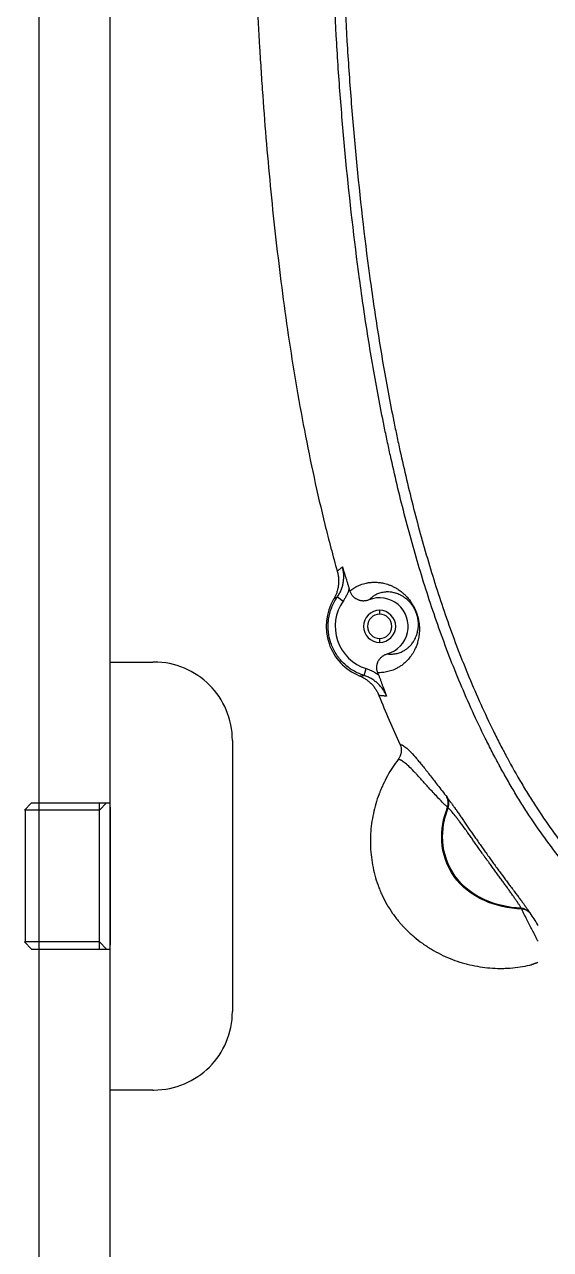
# Model space of a CAD drawing. Header units: millimetres. Extents: x -33000 to 294000, y 0 to 42408.
# Drawn here: x 19147.6 to 19221.3, y 16902.2 to 17073.9 of the extents above; entities that cross this region are included whole.
import ezdxf

# ---------------------------------------------------------------- set-up
doc = ezdxf.new("R2010")
doc.units = ezdxf.units.MM
doc.header["$LTSCALE"] = 50
doc.linetypes.add('DASHDOT', pattern=[22, 20, -1, 0, -1])
doc.layers.add('arch', color=8, linetype='Continuous')

msp = doc.modelspace()

# ---------------------------------------------------------------- linework, layer by layer
at = {"layer": 'arch'}
for p, q in [((19149.58, 18114.53), (19149.58, 16744.53)), ((19159.58, 16754.53), (19159.58, 18104.53))]:
    msp.add_line(p, q, dxfattribs=at)
at = {"layer": 'arch', "linetype": 'Continuous'}
for p, q in [((19191.41, 16993.65), (19192.23, 16993.08)), ((19197.33, 16991.78), (19197.33, 16991.23)), ((19197.33, 16987.83), (19197.33, 16987.28)), ((19195.16, 16982.65), (19195.46, 16983.6))]:
    msp.add_line(p, q, dxfattribs=at)
at = {"layer": 'arch', "linetype": 'DASHDOT'}
for p, q in [((19159.58, 16984.53), (19165.58, 16984.53)), ((19159.58, 16924.53), (19159.58, 16984.53)), ((19176.71, 16973.53), (19176.71, 16935.53)), ((19147.58, 16963.78), (19148.58, 16964.78)), ((19148.58, 16964.78), (19159.58, 16964.78)), ((19158.08, 16944.28), (19158.08, 16964.78)), ((19158.08, 16963.78), (19159.08, 16964.78)), ((19159.58, 16964.16), (19159.58, 16944.89)), ((19158.08, 16963.78), (19147.58, 16963.78)), ((19147.71, 16945.28), (19147.71, 16963.78)), ((19148.58, 16944.28), (19147.58, 16945.28)), ((19158.08, 16945.28), (19147.58, 16945.28)), ((19159.08, 16944.28), (19158.08, 16945.28)), ((19148.58, 16944.28), (19159.58, 16944.28)), ((19165.58, 16924.53), (19159.58, 16924.53))]:
    msp.add_line(p, q, dxfattribs=at)
at = {"layer": 'arch', "linetype": 'Continuous'}
for radius, start, end in [(7.48, 149.4671, 247.6557), (4, 285.438, 112.0905), (6.22, 145.1535, 252.4383), (2.25, 90, 270), (2.25, 270, 90), (1.7, 90, 270), (1.7, 270, 90)]:
    msp.add_arc((19197.33, 16989.53), radius, start, end, dxfattribs=at)
at = {"layer": 'arch', "linetype": 'DASHDOT'}
for centre, start, end in [((19165.58, 16973.53), 89.3526, 90), ((19165.71, 16973.53), 0, 90), ((19165.71, 16935.53), 270, 0), ((19165.58, 16935.53), 270, 270.6474)]:
    msp.add_arc(centre, 11, start, end, dxfattribs=at)
at = {"layer": 'arch', "linetype": 'Continuous'}
for centre, major_axis, ratio, start_param, end_param in [((19205.04, 16964.57), (-1.59, -1.21), 0.873482, 2.204426, 2.992704), ((19205.13, 16964.46), (-1.59, -1.21), 0.870637, 2.216695, 2.993954), ((19216.8, 16948.18), (1.66, 1.11), 0.873243, 0.157442, 0.851187), ((19216.9, 16948.03), (1.68, 1.09), 0.894464, 0.171508, 0.874223)]:
    msp.add_ellipse(centre, major_axis=major_axis, ratio=ratio, start_param=start_param, end_param=end_param, dxfattribs=at)
for points, knots in [([(19324.53, 16913.06), (19321.74, 16913.27), (19318.95, 16913.53), (19313.4, 16914.15), (19310.64, 16914.5), (19305.13, 16915.3), (19302.39, 16915.75), (19296.93, 16916.76), (19294.21, 16917.31), (19288.8, 16918.54), (19286.11, 16919.22), (19280.76, 16920.69), (19278.09, 16921.49), (19274.12, 16922.81), (19272.8, 16923.26), (19270.17, 16924.21), (19268.86, 16924.7), (19266.9, 16925.47), (19265.92, 16925.86), (19264.95, 16926.27), (19264.46, 16926.47), (19264.3, 16926.54), (19263.97, 16926.68), (19262.51, 16927.3), (19261.07, 16927.94), (19258.53, 16929.13), (19256.01, 16930.35), (19252.3, 16932.31), (19249.88, 16933.7), (19247.49, 16935.14), (19246.31, 16935.88), (19243.97, 16937.41), (19242.81, 16938.19), (19240.53, 16939.82), (19239.41, 16940.66), (19237.74, 16941.95), (19236.92, 16942.61), (19235.96, 16943.39), (19235.56, 16943.73), (19235.29, 16943.96), (19235.15, 16944.07), (19233.94, 16945.1), (19232.89, 16946.04), (19230.84, 16947.95), (19229.84, 16948.92), (19227.89, 16950.91), (19226.94, 16951.93), (19225.09, 16954), (19224.19, 16955.06), (19222.44, 16957.22), (19221.6, 16958.32), (19219.95, 16960.56), (19219.16, 16961.7), (19218.01, 16963.44), (19217.63, 16964.03), (19216.88, 16965.21), (19216.52, 16965.81), (19215.8, 16967.02), (19215.45, 16967.62), (19214.76, 16968.85), (19214.41, 16969.46), (19213.99, 16970.24), (19213.91, 16970.39), (19213.74, 16970.71), (19213.66, 16970.86), (19213.41, 16971.33), (19212.92, 16972.27), (19212.45, 16973.21), (19211.51, 16975.1), (19210.91, 16976.36), (19209.75, 16978.91), (19209.19, 16980.19), (19207.57, 16984.06), (19206.57, 16986.66), (19204.71, 16991.92), (19203.84, 16994.56), (19202.23, 16999.9), (19201.48, 17002.59), (19200.09, 17008), (19199.44, 17010.73), (19198.69, 17014.15), (19198.47, 17015.18), (19198.25, 17016.21), (19198.11, 17016.9), (19198.04, 17017.24), (19197.69, 17018.96), (19197.42, 17020.34), (19196.65, 17024.46), (19196.17, 17027.22), (19195.29, 17032.72), (19194.89, 17035.48), (19193.77, 17043.75), (19193.14, 17049.26), (19192.35, 17057.53), (19192.11, 17060.29), (19191.67, 17065.81), (19191.48, 17068.57), (19190.98, 17076.85), (19190.5, 17087.9), (19190.35, 17098.95), (19190.35, 17110.01), (19190.42, 17115.54), (19190.73, 17126.6), (19190.97, 17132.13), (19191.48, 17140.44), (19191.67, 17143.21), (19192.1, 17148.74), (19192.35, 17151.51), (19192.88, 17157.06), (19193.17, 17159.83), (19193.64, 17163.98), (19193.81, 17165.37), (19194.16, 17168.14), (19194.34, 17169.53), (19195.28, 17176.46), (19196.16, 17181.98), (19197.7, 17190.2), (19198.25, 17192.93), (19199.45, 17198.38), (19200.1, 17201.09), (19201.49, 17206.49), (19202.23, 17209.17), (19203.85, 17214.52), (19204.72, 17217.18), (19205.78, 17220.15), (19205.89, 17220.48), (19206.13, 17221.14), (19206.25, 17221.47), (19206.62, 17222.46), (19207.36, 17224.43), (19208.14, 17226.37), (19209.76, 17230.23), (19210.92, 17232.77), (19212.46, 17235.89), (19212.78, 17236.51), (19213.42, 17237.74), (19213.74, 17238.35), (19214.74, 17240.19), (19215.42, 17241.4), (19216.49, 17243.19), (19216.85, 17243.79), (19217.59, 17244.97), (19217.97, 17245.56), (19219.13, 17247.31), (19219.93, 17248.46), (19221.17, 17250.16), (19221.6, 17250.72), (19222.13, 17251.42), (19222.24, 17251.56), (19222.46, 17251.84), (19222.79, 17252.25), (19224, 17253.76), (19225.13, 17255.1), (19226.99, 17257.18), (19227.94, 17258.2), (19229.89, 17260.18), (19230.88, 17261.15), (19232.91, 17263.04), (19233.95, 17263.96), (19236.06, 17265.76), (19237.14, 17266.63), (19239.33, 17268.34), (19240.44, 17269.17), (19242.71, 17270.79), (19243.86, 17271.58), (19245.62, 17272.73), (19246.5, 17273.3), (19247.55, 17273.94), (19248, 17274.22), (19248.3, 17274.4), (19248.45, 17274.49), (19249.81, 17275.31), (19251.02, 17276.01), (19253.47, 17277.36), (19255.94, 17278.67), (19258.44, 17279.89), (19262.22, 17281.65), (19264.77, 17282.75), (19269.94, 17284.78), (19272.55, 17285.73), (19277.82, 17287.48), (19280.49, 17288.28), (19284.52, 17289.4), (19285.87, 17289.76), (19287.9, 17290.27), (19288.58, 17290.44), (19289.6, 17290.68), (19289.94, 17290.76), (19290.63, 17290.92), (19292.33, 17291.32), (19294.05, 17291.69), (19296.1, 17292.11), (19296.79, 17292.25), (19298.17, 17292.52), (19298.86, 17292.65), (19302.3, 17293.29), (19305.06, 17293.74), (19310.6, 17294.55), (19313.38, 17294.91), (19317.55, 17295.37), (19318.95, 17295.51), (19321.74, 17295.77), (19323.13, 17295.89), (19324.53, 17296)], [0, 0, 0, 0, 0.015625, 0.015625, 0.03125, 0.03125, 0.046875, 0.046875, 0.0625, 0.0625, 0.078125, 0.078125, 0.09375, 0.09375, 0.101562, 0.101562, 0.109375, 0.109375, 0.113281, 0.115234, 0.115234, 0.116211, 0.116211, 0.117187, 0.125, 0.125, 0.132812, 0.140625, 0.148437, 0.148437, 0.15625, 0.15625, 0.164062, 0.164062, 0.171875, 0.171875, 0.175781, 0.177734, 0.178711, 0.178711, 0.179687, 0.179687, 0.1875, 0.1875, 0.195312, 0.195312, 0.203125, 0.203125, 0.210937, 0.210937, 0.21875, 0.21875, 0.226562, 0.226562, 0.230469, 0.230469, 0.234375, 0.234375, 0.238281, 0.238281, 0.242187, 0.242187, 0.243164, 0.243164, 0.244141, 0.244141, 0.246094, 0.25, 0.25, 0.257812, 0.257812, 0.265625, 0.265625, 0.28125, 0.28125, 0.296875, 0.296875, 0.3125, 0.3125, 0.328125, 0.328125, 0.332031, 0.333984, 0.333984, 0.335937, 0.335937, 0.34375, 0.34375, 0.359375, 0.359375, 0.375, 0.375, 0.40625, 0.40625, 0.421875, 0.421875, 0.4375, 0.4375, 0.46875, 0.5, 0.5, 0.53125, 0.53125, 0.5625, 0.5625, 0.578125, 0.578125, 0.59375, 0.59375, 0.609375, 0.609375, 0.617187, 0.617187, 0.625, 0.625, 0.65625, 0.65625, 0.671875, 0.671875, 0.6875, 0.6875, 0.703125, 0.703125, 0.71875, 0.71875, 0.720703, 0.720703, 0.722656, 0.722656, 0.726562, 0.734375, 0.734375, 0.75, 0.75, 0.753906, 0.753906, 0.757812, 0.757812, 0.765625, 0.765625, 0.769531, 0.769531, 0.773437, 0.773437, 0.78125, 0.78125, 0.785156, 0.785156, 0.786133, 0.786133, 0.787109, 0.789062, 0.796875, 0.796875, 0.804687, 0.804687, 0.8125, 0.8125, 0.820312, 0.820312, 0.828125, 0.828125, 0.835937, 0.835937, 0.84375, 0.84375, 0.847656, 0.849609, 0.850586, 0.850586, 0.851562, 0.851562, 0.859375, 0.859375, 0.867187, 0.875, 0.875, 0.890625, 0.890625, 0.90625, 0.90625, 0.921875, 0.921875, 0.929687, 0.929687, 0.933594, 0.933594, 0.935547, 0.935547, 0.9375, 0.945312, 0.945312, 0.949219, 0.949219, 0.953125, 0.953125, 0.96875, 0.96875, 0.984375, 0.984375, 0.992187, 0.992187, 1, 1, 1, 1]), ([(19324.65, 17294.5), (19321.87, 17294.29), (19319.11, 17294.03), (19313.6, 17293.42), (19310.85, 17293.07), (19305.37, 17292.28), (19302.64, 17291.83), (19297.2, 17290.82), (19294.49, 17290.27), (19289.09, 17289.04), (19286.4, 17288.36), (19282.38, 17287.26), (19281.04, 17286.87), (19279.38, 17286.37), (19279.04, 17286.26), (19278.38, 17286.06), (19277.38, 17285.75), (19276.39, 17285.42), (19273.09, 17284.33), (19270.48, 17283.39), (19265.33, 17281.36), (19262.78, 17280.27), (19259.02, 17278.51), (19256.53, 17277.3), (19254.08, 17276), (19251.65, 17274.65), (19250.44, 17273.96), (19249.1, 17273.14), (19248.95, 17273.05), (19248.65, 17272.87), (19248.2, 17272.6), (19247.17, 17271.96), (19246.29, 17271.39), (19244.55, 17270.25), (19243.41, 17269.47), (19241.17, 17267.86), (19240.06, 17267.03), (19237.89, 17265.34), (19236.83, 17264.47), (19234.74, 17262.68), (19233.71, 17261.76), (19231.71, 17259.89), (19230.72, 17258.92), (19228.8, 17256.95), (19227.86, 17255.94), (19226.02, 17253.86), (19225.12, 17252.8), (19224.03, 17251.44), (19223.81, 17251.17), (19223.49, 17250.76), (19223.38, 17250.62), (19223.17, 17250.34), (19222.63, 17249.65), (19222.11, 17248.95), (19220.89, 17247.26), (19220.1, 17246.11), (19218.58, 17243.79), (19217.86, 17242.62), (19216.45, 17240.24), (19215.78, 17239.04), (19214.48, 17236.61), (19213.85, 17235.38), (19212.02, 17231.66), (19210.89, 17229.15), (19209.3, 17225.31), (19208.53, 17223.37), (19207.8, 17221.42), (19207.5, 17220.6), (19207.44, 17220.44), (19207.32, 17220.11), (19207.14, 17219.62), (19206.97, 17219.13), (19205.93, 17216.18), (19205.08, 17213.54), (19203.49, 17208.24), (19202.76, 17205.57), (19201.39, 17200.22), (19200.76, 17197.53), (19199.58, 17192.13), (19199.03, 17189.42), (19198.02, 17183.98), (19197.32, 17179.89), (19196.59, 17175.09), (19196.24, 17172.69), (19196.1, 17171.66), (19196, 17170.98), (19195.96, 17170.63), (19195.54, 17167.54), (19194.86, 17162.04), (19194.29, 17156.55), (19193.76, 17151.05), (19193.53, 17148.31), (19193.1, 17142.82), (19192.91, 17140.07), (19192.42, 17131.84), (19192.18, 17126.35), (19191.87, 17115.38), (19191.8, 17109.9), (19191.8, 17098.94), (19191.88, 17093.46), (19192.19, 17082.5), (19192.42, 17077.03), (19192.92, 17068.82), (19193.11, 17066.08), (19193.54, 17060.61), (19193.78, 17057.87), (19194.56, 17049.67), (19195.18, 17044.2), (19196.28, 17036.01), (19196.68, 17033.28), (19197.55, 17027.81), (19198.02, 17025.08), (19198.78, 17020.99), (19199.05, 17019.63), (19199.39, 17017.92), (19199.46, 17017.58), (19199.6, 17016.9), (19199.81, 17015.88), (19200.61, 17012.14), (19201.41, 17008.76), (19202.78, 17003.39), (19203.52, 17000.72), (19205.1, 16995.43), (19205.96, 16992.8), (19207.79, 16987.58), (19208.78, 16985), (19210.37, 16981.16), (19211.47, 16978.62), (19212.65, 16976.1), (19213.58, 16974.23), (19214.05, 16973.29), (19214.61, 16972.21), (19214.86, 16971.75), (19215.02, 16971.44), (19215.1, 16971.28), (19215.85, 16969.89), (19216.53, 16968.68), (19217.59, 16966.88), (19217.95, 16966.29), (19218.69, 16965.11), (19219.06, 16964.53), (19220.2, 16962.79), (19220.98, 16961.66), (19222.61, 16959.43), (19223.44, 16958.34), (19225.17, 16956.2), (19226.06, 16955.15), (19227.89, 16953.09), (19228.83, 16952.08), (19230.76, 16950.1), (19231.75, 16949.13), (19233.78, 16947.23), (19234.82, 16946.3), (19236.02, 16945.28), (19236.15, 16945.17), (19236.42, 16944.94), (19236.55, 16944.83), (19236.96, 16944.5), (19237.77, 16943.83), (19238.59, 16943.18), (19240.24, 16941.89), (19241.35, 16941.06), (19243.61, 16939.45), (19244.76, 16938.67), (19247.07, 16937.15), (19248.25, 16936.42), (19250.62, 16935), (19253.02, 16933.62), (19256.7, 16931.67), (19259.19, 16930.46), (19261.72, 16929.29), (19262.99, 16928.72), (19264.43, 16928.1), (19264.59, 16928.03), (19264.92, 16927.9), (19265.08, 16927.83), (19265.56, 16927.63), (19266.53, 16927.23), (19267.5, 16926.84), (19269.44, 16926.08), (19270.74, 16925.59), (19273.35, 16924.65), (19274.66, 16924.2), (19278.6, 16922.9), (19281.24, 16922.11), (19286.55, 16920.65), (19289.22, 16919.98), (19294.58, 16918.77), (19297.28, 16918.22), (19302.69, 16917.22), (19305.41, 16916.77), (19310.87, 16915.98), (19313.61, 16915.63), (19319.11, 16915.02), (19321.88, 16914.77), (19324.65, 16914.55)], [0, 0, 0, 0, 0.015625, 0.015625, 0.03125, 0.03125, 0.046875, 0.046875, 0.0625, 0.0625, 0.078125, 0.078125, 0.085938, 0.085938, 0.087891, 0.087891, 0.089844, 0.09375, 0.09375, 0.109375, 0.109375, 0.125, 0.125, 0.132812, 0.140625, 0.140625, 0.148437, 0.148437, 0.149414, 0.149414, 0.150391, 0.152344, 0.15625, 0.15625, 0.164062, 0.164062, 0.171875, 0.171875, 0.179687, 0.179687, 0.1875, 0.1875, 0.195312, 0.195312, 0.203125, 0.203125, 0.210938, 0.210938, 0.212891, 0.212891, 0.213867, 0.213867, 0.214844, 0.21875, 0.21875, 0.226563, 0.226563, 0.234375, 0.234375, 0.242188, 0.242188, 0.25, 0.25, 0.265625, 0.265625, 0.273438, 0.277344, 0.277344, 0.27832, 0.27832, 0.279297, 0.28125, 0.28125, 0.296875, 0.296875, 0.3125, 0.3125, 0.328125, 0.328125, 0.34375, 0.34375, 0.359375, 0.367188, 0.371094, 0.373047, 0.373047, 0.375, 0.375, 0.390625, 0.40625, 0.40625, 0.421875, 0.421875, 0.4375, 0.4375, 0.46875, 0.46875, 0.5, 0.5, 0.53125, 0.53125, 0.5625, 0.5625, 0.578125, 0.578125, 0.59375, 0.59375, 0.625, 0.625, 0.640625, 0.640625, 0.65625, 0.65625, 0.664063, 0.664063, 0.666016, 0.666016, 0.667969, 0.671875, 0.6875, 0.6875, 0.703125, 0.703125, 0.71875, 0.71875, 0.734375, 0.734375, 0.742188, 0.75, 0.75, 0.753906, 0.755859, 0.756836, 0.756836, 0.757813, 0.757813, 0.765625, 0.765625, 0.769531, 0.769531, 0.773438, 0.773438, 0.78125, 0.78125, 0.789063, 0.789063, 0.796875, 0.796875, 0.804688, 0.804688, 0.8125, 0.8125, 0.820313, 0.820313, 0.821289, 0.821289, 0.822266, 0.822266, 0.824219, 0.828125, 0.828125, 0.835938, 0.835938, 0.84375, 0.84375, 0.851563, 0.851563, 0.859375, 0.867188, 0.875, 0.875, 0.882813, 0.882813, 0.883789, 0.883789, 0.884766, 0.884766, 0.886719, 0.890625, 0.890625, 0.898438, 0.898438, 0.90625, 0.90625, 0.921875, 0.921875, 0.9375, 0.9375, 0.953125, 0.953125, 0.96875, 0.96875, 0.984375, 0.984375, 1, 1, 1, 1]), ([(19191.4, 17211.82), (19191.09, 17210.73), (19190.8, 17209.64), (19190.22, 17207.45), (19189.94, 17206.35), (19189.13, 17203.06), (19188.62, 17200.86), (19187.66, 17196.45), (19187.21, 17194.24), (19186.37, 17189.82), (19185.57, 17185.39), (19184.87, 17180.94), (19184.21, 17176.49), (19183.9, 17174.27), (19183.04, 17167.58), (19182.54, 17163.1), (19181.87, 17156.39), (19181.67, 17154.14), (19181.29, 17149.66), (19181.11, 17147.41), (19180.79, 17142.91), (19180.65, 17140.66), (19180.38, 17136.16), (19180.27, 17133.91), (19180.12, 17130.52), (19180.07, 17129.39), (19179.98, 17127.14), (19179.94, 17126.01), (19179.83, 17122.62), (19179.77, 17120.36), (19179.7, 17116.97), (19179.68, 17115.84), (19179.65, 17113.59), (19179.6, 17110.2), (19179.58, 17106.81), (19179.58, 17100.04), (19179.63, 17095.52), (19179.77, 17088.75), (19179.83, 17086.49), (19179.98, 17081.98), (19180.15, 17077.47), (19180.38, 17072.95), (19180.58, 17069.57), (19180.65, 17068.44), (19180.79, 17066.19), (19180.87, 17065.06), (19181.11, 17061.68), (19181.28, 17059.43), (19181.67, 17054.94), (19181.87, 17052.7), (19182.53, 17045.97), (19183.04, 17041.49), (19183.9, 17034.79), (19184.21, 17032.56), (19184.87, 17028.11), (19185.57, 17023.66), (19186.37, 17019.23), (19187.21, 17014.81), (19187.66, 17012.6), (19188.62, 17008.19), (19189.13, 17005.99), (19189.94, 17002.7), (19190.22, 17001.6), (19190.8, 16999.41), (19191.09, 16998.32), (19191.4, 16997.23)], [0, 0, 0, 0, 0.015625, 0.015625, 0.03125, 0.03125, 0.0625, 0.0625, 0.09375, 0.09375, 0.125, 0.15625, 0.15625, 0.1875, 0.1875, 0.25, 0.25, 0.28125, 0.28125, 0.3125, 0.3125, 0.34375, 0.34375, 0.375, 0.375, 0.390625, 0.390625, 0.40625, 0.40625, 0.4375, 0.4375, 0.453125, 0.453125, 0.46875, 0.5, 0.5, 0.5625, 0.5625, 0.59375, 0.59375, 0.625, 0.65625, 0.65625, 0.671875, 0.671875, 0.6875, 0.6875, 0.71875, 0.71875, 0.75, 0.75, 0.8125, 0.8125, 0.84375, 0.84375, 0.875, 0.90625, 0.90625, 0.9375, 0.9375, 0.96875, 0.96875, 0.984375, 0.984375, 1, 1, 1, 1]), ([(19191.4, 16997.23), (19191.45, 16997.06), (19191.48, 16996.9), (19191.54, 16996.57), (19191.58, 16996.24), (19191.59, 16995.9), (19191.58, 16995.69), (19191.58, 16995.65), (19191.58, 16995.56), (19191.57, 16995.52), (19191.56, 16995.39), (19191.55, 16995.31), (19191.52, 16995.06), (19191.46, 16994.73), (19191.37, 16994.41), (19191.29, 16994.17), (19191.26, 16994.09), (19191.21, 16993.97), (19191.19, 16993.93), (19191.16, 16993.85), (19191.14, 16993.82), (19191.05, 16993.62), (19190.97, 16993.47), (19190.89, 16993.33)], [0, 0, 0, 0, 0.125, 0.125, 0.25, 0.375, 0.375, 0.40625, 0.40625, 0.4375, 0.4375, 0.5, 0.5, 0.625, 0.75, 0.75, 0.8125, 0.8125, 0.84375, 0.84375, 0.875, 0.875, 1, 1, 1, 1]), ([(19191.4, 16997.23), (19191.46, 16997.29), (19191.52, 16997.35), (19191.65, 16997.46), (19191.71, 16997.52), (19191.88, 16997.67), (19192, 16997.77), (19192.12, 16997.87)], [0, 0, 0, 0, 0.25, 0.25, 0.5, 0.5, 1, 1, 1, 1]), ([(19191.41, 16993.65), (19191.52, 16993.8), (19191.61, 16993.96), (19191.79, 16994.28), (19191.87, 16994.45), (19192.01, 16994.79), (19192.07, 16994.96), (19192.13, 16995.18), (19192.14, 16995.23), (19192.17, 16995.32), (19192.2, 16995.45), (19192.22, 16995.59), (19192.27, 16995.86), (19192.29, 16996.04), (19192.31, 16996.41), (19192.31, 16996.59), (19192.3, 16996.82), (19192.3, 16996.87), (19192.29, 16996.96), (19192.28, 16997.1), (19192.26, 16997.24), (19192.21, 16997.51), (19192.17, 16997.69), (19192.12, 16997.87)], [0, 0, 0, 0, 0.125, 0.125, 0.25, 0.25, 0.375, 0.375, 0.40625, 0.40625, 0.4375, 0.5, 0.5, 0.625, 0.625, 0.75, 0.75, 0.78125, 0.78125, 0.8125, 0.875, 0.875, 1, 1, 1, 1]), ([(19192.12, 16997.87), (19192.13, 16997.86), (19192.13, 16997.84), (19192.14, 16997.81), (19192.16, 16997.76), (19192.19, 16997.66), (19192.22, 16997.57), (19192.27, 16997.38), (19192.31, 16997.26), (19192.43, 16996.89), (19192.51, 16996.64), (19192.6, 16996.33), (19192.62, 16996.26), (19192.66, 16996.13), (19192.68, 16996.07), (19192.74, 16995.88), (19192.78, 16995.75), (19192.86, 16995.49), (19192.9, 16995.35), (19192.99, 16995.09), (19193.03, 16994.96), (19193.07, 16994.82)], [0, 0, 0, 0, 0.015625, 0.015625, 0.03125, 0.0625, 0.125, 0.125, 0.25, 0.25, 0.5, 0.5, 0.5625, 0.5625, 0.625, 0.625, 0.75, 0.75, 0.875, 0.875, 1, 1, 1, 1]), ([(19193.16, 16994.5), (19193.25, 16994.57), (19193.34, 16994.64), (19193.52, 16994.77), (19193.61, 16994.83), (19193.81, 16994.95), (19193.91, 16995.01), (19194.11, 16995.12), (19194.22, 16995.17), (19194.44, 16995.28), (19194.55, 16995.32), (19194.79, 16995.41), (19194.92, 16995.46), (19195.18, 16995.53), (19195.31, 16995.57), (19195.6, 16995.63), (19195.75, 16995.65), (19195.98, 16995.69), (19196.06, 16995.69), (19196.23, 16995.71), (19196.31, 16995.71), (19196.57, 16995.72), (19196.75, 16995.72), (19197.04, 16995.7), (19197.14, 16995.7), (19197.34, 16995.67), (19197.45, 16995.66), (19197.66, 16995.62), (19197.78, 16995.6), (19198.01, 16995.55), (19198.12, 16995.52), (19198.37, 16995.45), (19198.49, 16995.41), (19198.69, 16995.34), (19198.76, 16995.31), (19198.89, 16995.26), (19198.96, 16995.23), (19199.17, 16995.13), (19199.32, 16995.06), (19199.55, 16994.94), (19199.63, 16994.89), (19199.79, 16994.8), (19199.87, 16994.74), (19200.03, 16994.63), (19200.12, 16994.57), (19200.3, 16994.44), (19200.39, 16994.37), (19200.53, 16994.26), (19200.57, 16994.22), (19200.67, 16994.13), (19200.72, 16994.09), (19200.82, 16994), (19200.87, 16993.95), (19200.97, 16993.85), (19201.03, 16993.79), (19201.11, 16993.71), (19201.13, 16993.68), (19201.19, 16993.62), (19201.22, 16993.59), (19201.3, 16993.49), (19201.36, 16993.42), (19201.47, 16993.28), (19201.53, 16993.2), (19201.63, 16993.07), (19201.66, 16993.03), (19201.72, 16992.93), (19201.76, 16992.89), (19201.82, 16992.78), (19201.86, 16992.73), (19201.93, 16992.62), (19201.96, 16992.56), (19202.03, 16992.43), (19202.07, 16992.37), (19202.12, 16992.28), (19202.13, 16992.26), (19202.15, 16992.22), (19202.16, 16992.2), (19202.19, 16992.14), (19202.21, 16992.11), (19202.25, 16992.02), (19202.27, 16991.98), (19202.31, 16991.89), (19202.33, 16991.85), (19202.36, 16991.78), (19202.37, 16991.75), (19202.39, 16991.7), (19202.4, 16991.68), (19202.43, 16991.6), (19202.45, 16991.55), (19202.48, 16991.47), (19202.49, 16991.45), (19202.51, 16991.39), (19202.52, 16991.37), (19202.55, 16991.29), (19202.58, 16991.18), (19202.62, 16991.07), (19202.63, 16991), (19202.64, 16990.99), (19202.65, 16990.96), (19202.66, 16990.92), (19202.67, 16990.89), (19202.69, 16990.81), (19202.7, 16990.76), (19202.72, 16990.69), (19202.72, 16990.67), (19202.73, 16990.62), (19202.74, 16990.6), (19202.75, 16990.53), (19202.76, 16990.48), (19202.78, 16990.4), (19202.79, 16990.36), (19202.81, 16990.23), (19202.82, 16990.16), (19202.84, 16990.07), (19202.84, 16990.05), (19202.84, 16990.01), (19202.85, 16990), (19202.85, 16989.94), (19202.86, 16989.91), (19202.87, 16989.81), (19202.87, 16989.75), (19202.88, 16989.63), (19202.89, 16989.57), (19202.9, 16989.45), (19202.9, 16989.4), (19202.9, 16989.3), (19202.9, 16989.24), (19202.9, 16989.1), (19202.9, 16989), (19202.9, 16988.87), (19202.9, 16988.83), (19202.89, 16988.74), (19202.89, 16988.7), (19202.88, 16988.58), (19202.88, 16988.5), (19202.86, 16988.35), (19202.85, 16988.28), (19202.82, 16988.08), (19202.8, 16987.95), (19202.75, 16987.71), (19202.73, 16987.6), (19202.67, 16987.38), (19202.65, 16987.28), (19202.59, 16987.09), (19202.56, 16987), (19202.49, 16986.82), (19202.46, 16986.74), (19202.4, 16986.58), (19202.36, 16986.5), (19202.29, 16986.35), (19202.26, 16986.28), (19202.19, 16986.14), (19202.16, 16986.08), (19202.05, 16985.88), (19201.98, 16985.76), (19201.84, 16985.54), (19201.77, 16985.44), (19201.62, 16985.24), (19201.55, 16985.15), (19201.41, 16984.97), (19201.34, 16984.89), (19201.19, 16984.74), (19201.12, 16984.66), (19200.98, 16984.53), (19200.91, 16984.46), (19200.7, 16984.27), (19200.56, 16984.16), (19200.28, 16983.97), (19200.14, 16983.88), (19199.87, 16983.72), (19199.74, 16983.64), (19199.48, 16983.52), (19199.35, 16983.46), (19199.09, 16983.36), (19198.97, 16983.32), (19198.72, 16983.24), (19198.59, 16983.21), (19198.35, 16983.15), (19198.23, 16983.13), (19197.99, 16983.09), (19197.76, 16983.06), (19197.41, 16983.03), (19197.18, 16983.03), (19197.06, 16983.03)], [0, 0, 0, 0, 0.03125, 0.03125, 0.0625, 0.0625, 0.09375, 0.09375, 0.125, 0.125, 0.15625, 0.15625, 0.1875, 0.1875, 0.21875, 0.21875, 0.25, 0.25, 0.265625, 0.265625, 0.28125, 0.28125, 0.3125, 0.3125, 0.328125, 0.328125, 0.34375, 0.34375, 0.359375, 0.359375, 0.375, 0.375, 0.390625, 0.390625, 0.398438, 0.398438, 0.40625, 0.40625, 0.421875, 0.421875, 0.429688, 0.429688, 0.4375, 0.4375, 0.445313, 0.445313, 0.453125, 0.453125, 0.457031, 0.457031, 0.460938, 0.460938, 0.464844, 0.464844, 0.46875, 0.46875, 0.470703, 0.470703, 0.472656, 0.472656, 0.476563, 0.476563, 0.480469, 0.480469, 0.482422, 0.482422, 0.484375, 0.484375, 0.486328, 0.486328, 0.488281, 0.488281, 0.490234, 0.490234, 0.490723, 0.490723, 0.491211, 0.491211, 0.492188, 0.492188, 0.493164, 0.493164, 0.494141, 0.494141, 0.494629, 0.494629, 0.495117, 0.495117, 0.496094, 0.496094, 0.496582, 0.496582, 0.49707, 0.49707, 0.498047, 0.499023, 0.499023, 0.499268, 0.499268, 0.499512, 0.5, 0.5, 0.500977, 0.500977, 0.501465, 0.501465, 0.501953, 0.501953, 0.50293, 0.50293, 0.503906, 0.503906, 0.505859, 0.505859, 0.506348, 0.506348, 0.506836, 0.506836, 0.507813, 0.507813, 0.509766, 0.509766, 0.511719, 0.511719, 0.513672, 0.513672, 0.515625, 0.515625, 0.519531, 0.519531, 0.521484, 0.521484, 0.523438, 0.523438, 0.527344, 0.527344, 0.53125, 0.53125, 0.539063, 0.539063, 0.546875, 0.546875, 0.554688, 0.554688, 0.5625, 0.5625, 0.570313, 0.570313, 0.578125, 0.578125, 0.585938, 0.585938, 0.59375, 0.59375, 0.609375, 0.609375, 0.625, 0.625, 0.640625, 0.640625, 0.65625, 0.65625, 0.671875, 0.671875, 0.6875, 0.6875, 0.71875, 0.71875, 0.75, 0.75, 0.78125, 0.78125, 0.8125, 0.8125, 0.84375, 0.84375, 0.875, 0.875, 0.90625, 0.90625, 0.9375, 0.96875, 1, 1, 1, 1]), ([(19195.16, 16982.65), (19194.88, 16982.73), (19194.62, 16982.83), (19194.11, 16983.06), (19193.86, 16983.19), (19193.5, 16983.41), (19193.38, 16983.48), (19193.21, 16983.6), (19193.15, 16983.64), (19193.04, 16983.73), (19192.98, 16983.77), (19192.7, 16983.99), (19192.49, 16984.17), (19192.09, 16984.56), (19191.9, 16984.77), (19191.63, 16985.1), (19191.55, 16985.21), (19191.42, 16985.38), (19191.38, 16985.44), (19191.3, 16985.56), (19191.27, 16985.62), (19191.08, 16985.92), (19190.94, 16986.16), (19190.7, 16986.67), (19190.59, 16986.93), (19190.46, 16987.33), (19190.42, 16987.46), (19190.36, 16987.67), (19190.34, 16987.74), (19190.31, 16987.87), (19190.29, 16987.94), (19190.22, 16988.29), (19190.18, 16988.56), (19190.12, 16989.12), (19190.11, 16989.4), (19190.12, 16989.82), (19190.13, 16989.97), (19190.14, 16990.14), (19190.15, 16990.18), (19190.15, 16990.25), (19190.16, 16990.35), (19190.18, 16990.46), (19190.23, 16990.81), (19190.34, 16991.36), (19190.51, 16991.89), (19190.64, 16992.22), (19190.66, 16992.29), (19190.72, 16992.42), (19190.75, 16992.48), (19190.84, 16992.67), (19190.9, 16992.8), (19191.1, 16993.17), (19191.25, 16993.42), (19191.41, 16993.65)], [0, 0, 0, 0, 0.0625, 0.0625, 0.125, 0.125, 0.15625, 0.15625, 0.171875, 0.171875, 0.1875, 0.1875, 0.25, 0.25, 0.3125, 0.3125, 0.34375, 0.34375, 0.359375, 0.359375, 0.375, 0.375, 0.4375, 0.4375, 0.5, 0.5, 0.53125, 0.53125, 0.546875, 0.546875, 0.5625, 0.5625, 0.625, 0.625, 0.6875, 0.6875, 0.71875, 0.71875, 0.726562, 0.726562, 0.734375, 0.75, 0.75, 0.8125, 0.875, 0.875, 0.890625, 0.890625, 0.90625, 0.90625, 0.9375, 0.9375, 1, 1, 1, 1]), ([(19191.41, 16993.65), (19191.32, 16993.6), (19191.24, 16993.55), (19191.11, 16993.48), (19191.07, 16993.45), (19190.98, 16993.39), (19190.93, 16993.36), (19190.89, 16993.33)], [0, 0, 0, 0, 0.5, 0.5, 0.75, 0.75, 1, 1, 1, 1]), ([(19195.83, 16993.23), (19195.76, 16993.21), (19195.63, 16993.16), (19195.43, 16993.11), (19195.29, 16993.1), (19195.19, 16993.09), (19195.15, 16993.09), (19195.09, 16993.08), (19195.05, 16993.08), (19194.95, 16993.09), (19194.81, 16993.1), (19194.67, 16993.12), (19194.57, 16993.15), (19194.54, 16993.16), (19194.47, 16993.18), (19194.44, 16993.19), (19194.34, 16993.22), (19194.21, 16993.28), (19194.09, 16993.34), (19194, 16993.4), (19193.97, 16993.41), (19193.92, 16993.45), (19193.89, 16993.47), (19193.8, 16993.54), (19193.7, 16993.63), (19193.56, 16993.78), (19193.47, 16993.89), (19193.39, 16994), (19193.36, 16994.06), (19193.29, 16994.18), (19193.23, 16994.31), (19193.18, 16994.44), (19193.16, 16994.5)], [0, 0, 0, 0, 0.0625, 0.125, 0.1875, 0.1875, 0.21875, 0.21875, 0.25, 0.25, 0.3125, 0.375, 0.375, 0.40625, 0.40625, 0.4375, 0.4375, 0.5, 0.5625, 0.5625, 0.59375, 0.59375, 0.625, 0.625, 0.6875, 0.75, 0.8125, 0.8125, 0.875, 0.875, 0.9375, 1, 1, 1, 1]), ([(19198.16, 16994.34), (19198.1, 16994.34), (19198.05, 16994.33), (19197.87, 16994.31), (19197.75, 16994.29), (19197.54, 16994.24), (19197.43, 16994.21), (19197.24, 16994.15), (19197.14, 16994.12), (19196.97, 16994.04), (19196.88, 16994), (19196.72, 16993.92), (19196.65, 16993.88), (19196.5, 16993.79), (19196.43, 16993.74), (19196.3, 16993.65), (19196.17, 16993.55), (19196.05, 16993.45), (19195.94, 16993.34), (19195.88, 16993.29), (19195.83, 16993.23)], [0, 0, 0, 0, 0.048626, 0.048626, 0.154334, 0.154334, 0.260042, 0.260042, 0.36575, 0.36575, 0.471459, 0.471459, 0.577167, 0.577167, 0.682875, 0.682875, 0.788583, 0.894292, 0.894292, 1, 1, 1, 1]), ([(19201.52, 16986.72), (19201.55, 16986.75), (19201.58, 16986.78), (19201.66, 16986.87), (19201.72, 16986.93), (19201.83, 16987.06), (19201.89, 16987.13), (19202, 16987.28), (19202.05, 16987.37), (19202.13, 16987.5), (19202.16, 16987.54), (19202.21, 16987.64), (19202.24, 16987.68), (19202.32, 16987.84), (19202.37, 16987.95), (19202.45, 16988.13), (19202.47, 16988.19), (19202.52, 16988.33), (19202.55, 16988.4), (19202.59, 16988.54), (19202.61, 16988.62), (19202.65, 16988.79), (19202.67, 16988.88), (19202.7, 16989.02), (19202.71, 16989.07), (19202.72, 16989.17), (19202.73, 16989.23), (19202.74, 16989.34), (19202.75, 16989.4), (19202.76, 16989.49), (19202.76, 16989.52), (19202.76, 16989.59), (19202.76, 16989.62), (19202.76, 16989.73), (19202.77, 16989.8), (19202.76, 16989.92), (19202.76, 16989.96), (19202.76, 16990.05), (19202.76, 16990.09), (19202.75, 16990.19), (19202.74, 16990.24), (19202.73, 16990.32), (19202.73, 16990.34), (19202.72, 16990.4), (19202.72, 16990.43), (19202.71, 16990.49), (19202.71, 16990.52), (19202.7, 16990.59), (19202.69, 16990.62), (19202.68, 16990.69), (19202.67, 16990.73), (19202.66, 16990.79), (19202.65, 16990.81), (19202.64, 16990.85), (19202.64, 16990.87), (19202.62, 16990.93), (19202.61, 16990.98), (19202.59, 16991.04), (19202.59, 16991.05), (19202.58, 16991.08), (19202.58, 16991.09), (19202.57, 16991.13), (19202.55, 16991.18), (19202.53, 16991.23), (19202.52, 16991.27), (19202.52, 16991.29), (19202.51, 16991.31), (19202.5, 16991.33), (19202.49, 16991.36), (19202.49, 16991.37), (19202.48, 16991.39), (19202.46, 16991.43), (19202.45, 16991.47), (19202.44, 16991.51), (19202.43, 16991.52), (19202.42, 16991.55), (19202.42, 16991.56), (19202.4, 16991.59), (19202.39, 16991.62), (19202.36, 16991.68), (19202.34, 16991.72), (19202.31, 16991.8), (19202.29, 16991.84), (19202.27, 16991.89), (19202.26, 16991.9), (19202.24, 16991.94), (19202.23, 16991.95), (19202.22, 16991.98), (19202.21, 16992), (19202.19, 16992.03), (19202.18, 16992.04), (19202.16, 16992.08), (19202.15, 16992.11), (19202.1, 16992.19), (19202.07, 16992.24), (19202.02, 16992.32), (19201.99, 16992.37), (19201.94, 16992.44), (19201.91, 16992.48), (19201.86, 16992.55), (19201.84, 16992.58), (19201.79, 16992.65), (19201.77, 16992.68), (19201.7, 16992.76), (19201.65, 16992.81), (19201.59, 16992.89), (19201.57, 16992.91), (19201.52, 16992.96), (19201.5, 16992.98), (19201.44, 16993.05), (19201.4, 16993.09), (19201.32, 16993.16), (19201.28, 16993.2), (19201.21, 16993.27), (19201.17, 16993.3), (19201.1, 16993.36), (19201.03, 16993.42), (19200.96, 16993.47), (19200.86, 16993.55), (19200.79, 16993.6), (19200.66, 16993.68), (19200.6, 16993.72), (19200.48, 16993.8), (19200.42, 16993.83), (19200.3, 16993.89), (19200.24, 16993.92), (19200.08, 16994), (19199.97, 16994.04), (19199.77, 16994.12), (19199.67, 16994.16), (19199.48, 16994.21), (19199.39, 16994.23), (19199.22, 16994.27), (19199.13, 16994.29), (19198.97, 16994.32), (19198.89, 16994.33), (19198.66, 16994.35), (19198.51, 16994.35), (19198.3, 16994.35), (19198.23, 16994.35), (19198.16, 16994.34)], [0, 0, 0, 0, 0.023829, 0.023829, 0.06804, 0.06804, 0.112251, 0.112251, 0.156461, 0.156461, 0.178567, 0.178567, 0.200672, 0.200672, 0.244883, 0.244883, 0.266988, 0.266988, 0.289093, 0.289093, 0.311198, 0.311198, 0.333304, 0.333304, 0.344356, 0.344356, 0.355409, 0.355409, 0.366462, 0.366462, 0.371988, 0.371988, 0.377514, 0.377514, 0.388567, 0.388567, 0.394093, 0.394093, 0.39962, 0.39962, 0.405146, 0.405146, 0.407909, 0.407909, 0.410672, 0.410672, 0.413436, 0.413436, 0.416199, 0.416199, 0.418962, 0.418962, 0.420343, 0.420343, 0.421725, 0.421725, 0.424488, 0.424488, 0.425179, 0.425179, 0.42587, 0.42587, 0.427251, 0.428633, 0.428633, 0.429324, 0.429324, 0.430014, 0.430014, 0.430705, 0.430705, 0.431396, 0.432778, 0.432778, 0.433468, 0.433468, 0.434159, 0.434159, 0.435541, 0.435541, 0.438304, 0.438304, 0.441067, 0.441067, 0.442449, 0.442449, 0.44383, 0.44383, 0.445212, 0.445212, 0.446593, 0.446593, 0.449357, 0.449357, 0.454883, 0.454883, 0.460409, 0.460409, 0.465936, 0.465936, 0.471462, 0.471462, 0.476988, 0.476988, 0.488041, 0.488041, 0.493567, 0.493567, 0.499094, 0.499094, 0.510146, 0.510146, 0.521199, 0.521199, 0.532252, 0.532252, 0.543304, 0.554357, 0.554357, 0.576462, 0.576462, 0.598567, 0.598567, 0.620673, 0.620673, 0.642778, 0.642778, 0.686989, 0.686989, 0.731199, 0.731199, 0.77541, 0.77541, 0.819621, 0.819621, 0.863831, 0.863831, 0.952252, 0.952252, 1, 1, 1, 1]), ([(19198.4, 16985.67), (19198.56, 16985.65), (19198.72, 16985.64), (19198.96, 16985.64), (19199.04, 16985.64), (19199.21, 16985.65), (19199.3, 16985.66), (19199.47, 16985.68), (19199.56, 16985.69), (19199.74, 16985.73), (19199.83, 16985.75), (19200.02, 16985.8), (19200.11, 16985.84), (19200.3, 16985.91), (19200.4, 16985.95), (19200.6, 16986.05), (19200.7, 16986.1), (19200.91, 16986.23), (19201.01, 16986.3), (19201.23, 16986.46), (19201.34, 16986.55), (19201.47, 16986.67), (19201.5, 16986.7), (19201.52, 16986.72)], [0, 0, 0, 0, 0.178086, 0.178086, 0.26713, 0.26713, 0.356173, 0.356173, 0.445216, 0.445216, 0.534259, 0.534259, 0.623303, 0.623303, 0.712346, 0.712346, 0.801389, 0.801389, 0.890432, 0.890432, 0.979476, 0.979476, 1, 1, 1, 1]), ([(19197.06, 16983.03), (19197.03, 16983.1), (19196.99, 16983.23), (19196.96, 16983.36), (19196.94, 16983.5), (19196.93, 16983.57), (19196.93, 16983.71), (19196.93, 16983.85), (19196.95, 16984.06), (19196.98, 16984.19), (19197.01, 16984.29), (19197.02, 16984.33), (19197.04, 16984.39), (19197.05, 16984.43), (19197.09, 16984.52), (19197.14, 16984.65), (19197.21, 16984.77), (19197.27, 16984.86), (19197.29, 16984.89), (19197.33, 16984.94), (19197.35, 16984.97), (19197.41, 16985.05), (19197.51, 16985.15), (19197.61, 16985.25), (19197.69, 16985.31), (19197.72, 16985.33), (19197.77, 16985.37), (19197.8, 16985.39), (19197.89, 16985.45), (19198.01, 16985.52), (19198.2, 16985.61), (19198.33, 16985.65), (19198.4, 16985.67)], [0, 0, 0, 0, 0.0625, 0.125, 0.125, 0.1875, 0.1875, 0.25, 0.3125, 0.375, 0.375, 0.40625, 0.40625, 0.4375, 0.4375, 0.5, 0.5625, 0.5625, 0.59375, 0.59375, 0.625, 0.625, 0.6875, 0.75, 0.75, 0.78125, 0.78125, 0.8125, 0.8125, 0.875, 0.9375, 1, 1, 1, 1]), ([(19194.49, 16982.61), (19194.55, 16982.6), (19194.61, 16982.6), (19194.72, 16982.61), (19194.78, 16982.61), (19194.94, 16982.62), (19195.05, 16982.63), (19195.16, 16982.65)], [0, 0, 0, 0, 0.25, 0.25, 0.5, 0.5, 1, 1, 1, 1]), ([(19194.49, 16982.61), (19194.65, 16982.54), (19194.8, 16982.47), (19195.09, 16982.31), (19195.38, 16982.14), (19195.64, 16981.94), (19195.9, 16981.73), (19196.02, 16981.62), (19196.26, 16981.38), (19196.38, 16981.25), (19196.59, 16981), (19196.78, 16980.73), (19196.95, 16980.44), (19197.05, 16980.25), (19197.07, 16980.21), (19197.11, 16980.14), (19197.13, 16980.1), (19197.18, 16979.98), (19197.21, 16979.91), (19197.24, 16979.83)], [0, 0, 0, 0, 0.125, 0.125, 0.25, 0.375, 0.375, 0.5, 0.5, 0.625, 0.625, 0.75, 0.875, 0.875, 0.90625, 0.90625, 0.9375, 0.9375, 1, 1, 1, 1]), ([(19198.29, 16979.76), (19198.22, 16979.93), (19198.14, 16980.1), (19198.01, 16980.34), (19197.96, 16980.42), (19197.89, 16980.54), (19197.86, 16980.58), (19197.81, 16980.65), (19197.79, 16980.69), (19197.65, 16980.88), (19197.54, 16981.03), (19197.3, 16981.3), (19197.18, 16981.43), (19196.97, 16981.62), (19196.9, 16981.68), (19196.8, 16981.76), (19196.76, 16981.79), (19196.69, 16981.85), (19196.65, 16981.88), (19196.47, 16982.01), (19196.31, 16982.11), (19196, 16982.29), (19195.84, 16982.38), (19195.5, 16982.52), (19195.33, 16982.59), (19195.16, 16982.65)], [0, 0, 0, 0, 0.125, 0.125, 0.1875, 0.1875, 0.21875, 0.21875, 0.25, 0.25, 0.375, 0.375, 0.5, 0.5, 0.5625, 0.5625, 0.59375, 0.59375, 0.625, 0.625, 0.75, 0.75, 0.875, 0.875, 1, 1, 1, 1]), ([(19197.17, 16982.73), (19197.22, 16982.6), (19197.27, 16982.47), (19197.37, 16982.22), (19197.42, 16982.09), (19197.51, 16981.83), (19197.56, 16981.71), (19197.63, 16981.52), (19197.65, 16981.46), (19197.7, 16981.33), (19197.72, 16981.27), (19197.84, 16980.96), (19197.93, 16980.72), (19198.06, 16980.36), (19198.11, 16980.24), (19198.18, 16980.06), (19198.21, 16979.97), (19198.25, 16979.87), (19198.26, 16979.82), (19198.28, 16979.79), (19198.28, 16979.78), (19198.29, 16979.76)], [0, 0, 0, 0, 0.125, 0.125, 0.25, 0.25, 0.375, 0.375, 0.4375, 0.4375, 0.5, 0.5, 0.75, 0.75, 0.875, 0.875, 0.9375, 0.96875, 0.984375, 0.984375, 1, 1, 1, 1]), ([(19198.29, 16979.76), (19198.12, 16979.76), (19197.95, 16979.77), (19197.69, 16979.78), (19197.61, 16979.79), (19197.43, 16979.81), (19197.34, 16979.82), (19197.24, 16979.83)], [0, 0, 0, 0, 0.5, 0.5, 0.75, 0.75, 1, 1, 1, 1]), ([(19197.24, 16979.83), (19197.7, 16978.68), (19198.18, 16977.53), (19199.16, 16975.25), (19199.66, 16974.12), (19200.18, 16973)], [0, 0, 0, 0, 0.5, 0.5, 1, 1, 1, 1]), ([(19200.18, 16973), (19200.23, 16972.88), (19200.28, 16972.76), (19200.32, 16972.58), (19200.34, 16972.51), (19200.35, 16972.42), (19200.35, 16972.39), (19200.36, 16972.32), (19200.36, 16972.29), (19200.37, 16972.13), (19200.37, 16972.01), (19200.34, 16971.82), (19200.33, 16971.76), (19200.3, 16971.66), (19200.3, 16971.63), (19200.28, 16971.57), (19200.27, 16971.54), (19200.26, 16971.51)], [0, 0, 0, 0, 0.25, 0.25, 0.375, 0.375, 0.4375, 0.4375, 0.5, 0.5, 0.75, 0.75, 0.875, 0.875, 0.9375, 0.9375, 1, 1, 1, 1]), ([(19200.18, 16973), (19200.25, 16972.99), (19200.31, 16972.96), (19200.42, 16972.92), (19200.46, 16972.9), (19200.53, 16972.87), (19200.57, 16972.84), (19200.77, 16972.73), (19200.94, 16972.6), (19201.32, 16972.26), (19201.53, 16972.06), (19201.98, 16971.59), (19202.22, 16971.32), (19202.52, 16970.97), (19202.55, 16970.93), (19202.62, 16970.85), (19202.72, 16970.73), (19202.83, 16970.6), (19203.04, 16970.35), (19203.19, 16970.17), (19203.49, 16969.79), (19203.65, 16969.59), (19203.98, 16969.18), (19204.15, 16968.96), (19204.5, 16968.51), (19204.69, 16968.28), (19205.06, 16967.79), (19205.26, 16967.54), (19205.66, 16967.01), (19205.87, 16966.74), (19206.31, 16966.17), (19206.54, 16965.87), (19206.77, 16965.57)], [0, 0, 0, 0, 0.0625, 0.0625, 0.09375, 0.09375, 0.125, 0.125, 0.25, 0.25, 0.375, 0.375, 0.5, 0.5, 0.515625, 0.515625, 0.53125, 0.5625, 0.5625, 0.625, 0.625, 0.6875, 0.6875, 0.75, 0.75, 0.8125, 0.8125, 0.875, 0.875, 0.9375, 0.9375, 1, 1, 1, 1]), ([(19199.94, 16970.88), (19199.66, 16970.52), (19199.39, 16970.14), (19198.89, 16969.36), (19198.65, 16968.97), (19198.2, 16968.15), (19197.99, 16967.73), (19197.7, 16967.09), (19197.6, 16966.88), (19197.47, 16966.55), (19197.4, 16966.39), (19197.34, 16966.22), (19197.29, 16966.11), (19197.27, 16966.06), (19197.08, 16965.56), (19196.93, 16965.11), (19196.67, 16964.2), (19196.55, 16963.74), (19196.35, 16962.81), (19196.27, 16962.34), (19196.14, 16961.4), (19196.09, 16960.92), (19196.05, 16960.2), (19196.04, 16959.95), (19196.03, 16959.65), (19196.03, 16959.59), (19196.03, 16959.47), (19196.03, 16959.41), (19196.03, 16959.22), (19196.03, 16959.1), (19196.05, 16958.49), (19196.08, 16958), (19196.18, 16957.04), (19196.25, 16956.56), (19196.42, 16955.6), (19196.53, 16955.12), (19196.79, 16954.18), (19196.94, 16953.7), (19197.13, 16953.18), (19197.15, 16953.12), (19197.19, 16953), (19197.22, 16952.94), (19197.28, 16952.77), (19197.42, 16952.42), (19197.57, 16952.08), (19197.89, 16951.41), (19198.11, 16950.97), (19198.6, 16950.11), (19198.87, 16949.7), (19199.44, 16948.88), (19199.74, 16948.49), (19200.1, 16948.06), (19200.14, 16948.01), (19200.22, 16947.92), (19200.26, 16947.87), (19200.39, 16947.73), (19200.64, 16947.45), (19200.9, 16947.18), (19201.42, 16946.65), (19201.79, 16946.32), (19202.54, 16945.68), (19202.93, 16945.38), (19203.53, 16944.95), (19203.74, 16944.81), (19204, 16944.64), (19204.05, 16944.6), (19204.15, 16944.54), (19204.21, 16944.5), (19204.36, 16944.41), (19204.47, 16944.34), (19205, 16944.02), (19205.43, 16943.79), (19206.3, 16943.35), (19207.19, 16942.95), (19208.1, 16942.62), (19208.79, 16942.4), (19209.03, 16942.33), (19209.49, 16942.2), (19209.73, 16942.14), (19210.43, 16941.98), (19210.9, 16941.89), (19211.85, 16941.74), (19212.32, 16941.68), (19213.26, 16941.61), (19213.73, 16941.58), (19214.44, 16941.58), (19214.68, 16941.58), (19214.97, 16941.59), (19215.03, 16941.59), (19215.15, 16941.6), (19215.21, 16941.6), (19215.39, 16941.61), (19215.51, 16941.62), (19216.09, 16941.66), (19216.56, 16941.71), (19217.48, 16941.85), (19217.94, 16941.93), (19218.46, 16942.06), (19218.52, 16942.07), (19218.59, 16942.09)], [0, 0, 0, 0, 0.0321, 0.0321, 0.0642, 0.0642, 0.0963, 0.0963, 0.112351, 0.112351, 0.120376, 0.124388, 0.124388, 0.128401, 0.128401, 0.160501, 0.160501, 0.192601, 0.192601, 0.224701, 0.224701, 0.256801, 0.256801, 0.272851, 0.272851, 0.276864, 0.276864, 0.280876, 0.280876, 0.288901, 0.288901, 0.321002, 0.321002, 0.353102, 0.353102, 0.385202, 0.385202, 0.417302, 0.417302, 0.421315, 0.421315, 0.425327, 0.425327, 0.433352, 0.449402, 0.449402, 0.481502, 0.481502, 0.513602, 0.513602, 0.545703, 0.545703, 0.549715, 0.549715, 0.553728, 0.553728, 0.561753, 0.577803, 0.577803, 0.609903, 0.609903, 0.642003, 0.642003, 0.658053, 0.658053, 0.662066, 0.662066, 0.666078, 0.666078, 0.674103, 0.674103, 0.706203, 0.706203, 0.738304, 0.770404, 0.770404, 0.786454, 0.786454, 0.802504, 0.802504, 0.834604, 0.834604, 0.866704, 0.866704, 0.898804, 0.898804, 0.914854, 0.914854, 0.918867, 0.918867, 0.922879, 0.922879, 0.930904, 0.930904, 0.963005, 0.963005, 0.995105, 0.995105, 1, 1, 1, 1]), ([(19200.26, 16971.51), (19200.25, 16971.48), (19200.24, 16971.45), (19200.22, 16971.4), (19200.21, 16971.37), (19200.18, 16971.28), (19200.15, 16971.23), (19200.07, 16971.07), (19200.01, 16970.98), (19199.94, 16970.88)], [0, 0, 0, 0, 0.125, 0.125, 0.25, 0.25, 0.5, 0.5, 1, 1, 1, 1]), ([(19206.84, 16964.17), (19206.71, 16964.29), (19206.59, 16964.41), (19206.35, 16964.65), (19206.23, 16964.77), (19205.88, 16965.12), (19205.65, 16965.36), (19205.22, 16965.81), (19205.02, 16966.03), (19204.62, 16966.47), (19204.43, 16966.68), (19204.06, 16967.08), (19203.88, 16967.28), (19203.54, 16967.66), (19203.37, 16967.84), (19203.05, 16968.2), (19202.9, 16968.36), (19202.68, 16968.61), (19202.57, 16968.72), (19202.47, 16968.84), (19202.4, 16968.91), (19202.36, 16968.95), (19202.05, 16969.28), (19201.8, 16969.53), (19201.34, 16969.99), (19201.12, 16970.18), (19200.73, 16970.5), (19200.55, 16970.62), (19200.35, 16970.74), (19200.31, 16970.76), (19200.23, 16970.79), (19200.19, 16970.81), (19200.08, 16970.85), (19200.01, 16970.87), (19199.94, 16970.88)], [0, 0, 0, 0, 0.03125, 0.03125, 0.0625, 0.0625, 0.125, 0.125, 0.1875, 0.1875, 0.25, 0.25, 0.3125, 0.3125, 0.375, 0.375, 0.4375, 0.4375, 0.46875, 0.484375, 0.484375, 0.5, 0.5, 0.625, 0.625, 0.75, 0.75, 0.875, 0.875, 0.90625, 0.90625, 0.9375, 0.9375, 1, 1, 1, 1]), ([(19217.23, 16949.88), (19215.35, 16949.98), (19211.56, 16950.83), (19207.31, 16954.21), (19205.63, 16959.12), (19206.24, 16962.61), (19206.84, 16964.17)], [0, 0, 0, 0, 0.237241, 0.503246, 0.769252, 1, 1, 1, 1]), ([(19217.17, 16950), (19215.33, 16950.11), (19211.62, 16950.95), (19207.45, 16954.29), (19205.78, 16959.12), (19206.35, 16962.55), (19206.93, 16964.09)], [0, 0, 0, 0, 0.237223, 0.503233, 0.769243, 1, 1, 1, 1]), ([(19206.77, 16965.57), (19206.78, 16965.55), (19206.79, 16965.54), (19206.81, 16965.52), (19206.82, 16965.51), (19206.84, 16965.48), (19206.85, 16965.47), (19206.85, 16965.46)], [0, 0, 0, 0, 0.367902, 0.367902, 0.683955, 0.683955, 1, 1, 1, 1]), ([(19206.93, 16964.09), (19206.92, 16964.1), (19206.91, 16964.11), (19206.89, 16964.12), (19206.88, 16964.13), (19206.86, 16964.15), (19206.85, 16964.16), (19206.84, 16964.17)], [0, 0, 0, 0, 0.316133, 0.316133, 0.632192, 0.632192, 1, 1, 1, 1]), ([(19206.85, 16965.46), (19206.93, 16965.37), (19207, 16965.26), (19207.16, 16965.05), (19207.25, 16964.93), (19207.42, 16964.69), (19207.51, 16964.57), (19207.7, 16964.3), (19207.79, 16964.16), (19207.92, 16963.98), (19207.95, 16963.94), (19208, 16963.87), (19208.02, 16963.83), (19208.1, 16963.72), (19208.16, 16963.64), (19208.32, 16963.41), (19208.43, 16963.25), (19208.65, 16962.93), (19208.76, 16962.76), (19209, 16962.42), (19209.12, 16962.25), (19209.3, 16961.98), (19209.36, 16961.9), (19209.48, 16961.71), (19209.55, 16961.62), (19209.74, 16961.35), (19209.86, 16961.16), (19210.25, 16960.6), (19210.51, 16960.22), (19210.92, 16959.64), (19211.05, 16959.45), (19211.26, 16959.15), (19211.33, 16959.06), (19211.47, 16958.86), (19211.54, 16958.76), (19211.74, 16958.46), (19211.89, 16958.26), (19212.1, 16957.97), (19212.17, 16957.87), (19212.31, 16957.67), (19212.38, 16957.57), (19212.49, 16957.42), (19212.52, 16957.37), (19212.59, 16957.27), (19212.63, 16957.22), (19212.74, 16957.07), (19212.81, 16956.97), (19212.95, 16956.77), (19213.02, 16956.68), (19213.16, 16956.48), (19213.23, 16956.38), (19213.38, 16956.18), (19213.45, 16956.08), (19213.59, 16955.89), (19213.66, 16955.79), (19213.87, 16955.5), (19214.01, 16955.31), (19214.43, 16954.74), (19214.71, 16954.36), (19215.12, 16953.81), (19215.25, 16953.63), (19215.52, 16953.27), (19215.65, 16953.1), (19215.85, 16952.83), (19215.91, 16952.75), (19216.01, 16952.62), (19216.04, 16952.57), (19216.11, 16952.49), (19216.27, 16952.27), (19216.55, 16951.9), (19216.9, 16951.43), (19217.13, 16951.13), (19217.34, 16950.84), (19217.45, 16950.7), (19217.57, 16950.53), (19217.59, 16950.49), (19217.64, 16950.43), (19217.71, 16950.33), (19217.78, 16950.23), (19217.92, 16950.04), (19218, 16949.93), (19218.16, 16949.7), (19218.23, 16949.6), (19218.29, 16949.5)], [0, 0, 0, 0, 0.03125, 0.03125, 0.0625, 0.0625, 0.09375, 0.09375, 0.125, 0.125, 0.132812, 0.132812, 0.140625, 0.140625, 0.15625, 0.15625, 0.1875, 0.1875, 0.21875, 0.21875, 0.25, 0.25, 0.265625, 0.265625, 0.28125, 0.28125, 0.3125, 0.3125, 0.375, 0.375, 0.40625, 0.40625, 0.421875, 0.421875, 0.4375, 0.4375, 0.46875, 0.46875, 0.484375, 0.484375, 0.5, 0.5, 0.507813, 0.507813, 0.515625, 0.515625, 0.53125, 0.53125, 0.546875, 0.546875, 0.5625, 0.5625, 0.578125, 0.578125, 0.59375, 0.59375, 0.625, 0.625, 0.6875, 0.6875, 0.71875, 0.71875, 0.75, 0.75, 0.765625, 0.765625, 0.773437, 0.773437, 0.78125, 0.8125, 0.84375, 0.875, 0.875, 0.90625, 0.90625, 0.914063, 0.914063, 0.921875, 0.9375, 0.9375, 0.96875, 0.96875, 1, 1, 1, 1]), ([(19217.17, 16950), (19217.12, 16950.09), (19217.07, 16950.18), (19216.95, 16950.38), (19216.88, 16950.49), (19216.77, 16950.66), (19216.74, 16950.72), (19216.68, 16950.81), (19216.66, 16950.84), (19216.62, 16950.9), (19216.6, 16950.93), (19216.49, 16951.09), (19216.4, 16951.21), (19216.22, 16951.48), (19216.03, 16951.75), (19215.72, 16952.18), (19215.51, 16952.49), (19215.37, 16952.68), (19215.34, 16952.72), (19215.28, 16952.8), (19215.25, 16952.83), (19215.17, 16952.95), (19215.11, 16953.03), (19214.94, 16953.27), (19214.83, 16953.43), (19214.59, 16953.75), (19214.47, 16953.91), (19214.23, 16954.24), (19214.11, 16954.41), (19213.93, 16954.66), (19213.87, 16954.75), (19213.74, 16954.92), (19213.68, 16955), (19213.49, 16955.26), (19213.37, 16955.43), (19213.18, 16955.69), (19213.11, 16955.78), (19212.98, 16955.95), (19212.92, 16956.04), (19212.79, 16956.21), (19212.72, 16956.3), (19212.63, 16956.43), (19212.6, 16956.48), (19212.53, 16956.56), (19212.5, 16956.61), (19212.44, 16956.7), (19212.4, 16956.74), (19212.34, 16956.83), (19212.31, 16956.88), (19212.25, 16956.96), (19212.21, 16957.01), (19212.17, 16957.08), (19212.15, 16957.1), (19212.12, 16957.14), (19212.1, 16957.17), (19212.05, 16957.23), (19212.02, 16957.27), (19211.96, 16957.36), (19211.92, 16957.41), (19211.86, 16957.5), (19211.83, 16957.54), (19211.76, 16957.63), (19211.73, 16957.67), (19211.64, 16957.81), (19211.58, 16957.9), (19211.45, 16958.08), (19211.39, 16958.17), (19211.27, 16958.34), (19211.2, 16958.43), (19211.08, 16958.61), (19211.02, 16958.7), (19210.83, 16958.96), (19210.71, 16959.14), (19210.47, 16959.48), (19210.35, 16959.65), (19210.11, 16959.99), (19209.99, 16960.15), (19209.76, 16960.48), (19209.64, 16960.65), (19209.5, 16960.85), (19209.47, 16960.89), (19209.41, 16960.97), (19209.38, 16961.01), (19209.3, 16961.13), (19209.24, 16961.21), (19208.96, 16961.6), (19208.74, 16961.89), (19208.43, 16962.31), (19208.33, 16962.44), (19208.18, 16962.64), (19208.13, 16962.71), (19208.05, 16962.8), (19208.03, 16962.83), (19207.98, 16962.89), (19207.96, 16962.92), (19207.74, 16963.2), (19207.56, 16963.41), (19207.31, 16963.7), (19207.23, 16963.79), (19207.07, 16963.95), (19207, 16964.02), (19206.93, 16964.09)], [0, 0, 0, 0, 0.03125, 0.03125, 0.0625, 0.0625, 0.078125, 0.078125, 0.085938, 0.085938, 0.09375, 0.09375, 0.125, 0.125, 0.15625, 0.1875, 0.21875, 0.21875, 0.226563, 0.226563, 0.234375, 0.234375, 0.25, 0.25, 0.28125, 0.28125, 0.3125, 0.3125, 0.34375, 0.34375, 0.359375, 0.359375, 0.375, 0.375, 0.40625, 0.40625, 0.421875, 0.421875, 0.4375, 0.4375, 0.453125, 0.453125, 0.460938, 0.460938, 0.46875, 0.46875, 0.476563, 0.476563, 0.484375, 0.484375, 0.492188, 0.492188, 0.496094, 0.496094, 0.5, 0.5, 0.507813, 0.507813, 0.515625, 0.515625, 0.523438, 0.523438, 0.53125, 0.53125, 0.546875, 0.546875, 0.5625, 0.5625, 0.578125, 0.578125, 0.59375, 0.59375, 0.625, 0.625, 0.65625, 0.65625, 0.6875, 0.6875, 0.71875, 0.71875, 0.726563, 0.726563, 0.734375, 0.734375, 0.75, 0.75, 0.8125, 0.8125, 0.84375, 0.84375, 0.859375, 0.859375, 0.867188, 0.867188, 0.875, 0.875, 0.9375, 0.9375, 0.96875, 0.96875, 1, 1, 1, 1]), ([(19219.52, 16945.38), (19219.49, 16945.45), (19219.45, 16945.51), (19219.24, 16945.96), (19219.03, 16946.37), (19218.68, 16947.03), (19218.56, 16947.27), (19218.31, 16947.74), (19218.18, 16947.99), (19217.92, 16948.5), (19217.78, 16948.77), (19217.51, 16949.31), (19217.37, 16949.59), (19217.23, 16949.88)], [0, 0, 0, 0, 0.055973, 0.055973, 0.370649, 0.370649, 0.527986, 0.527986, 0.685324, 0.685324, 0.842662, 0.842662, 1, 1, 1, 1]), ([(19218.38, 16949.36), (19218.57, 16949.06), (19218.76, 16948.78), (19219.11, 16948.23), (19219.28, 16947.96), (19219.47, 16947.67), (19219.49, 16947.63), (19219.52, 16947.59)], [0, 0, 0, 0, 0.465441, 0.465441, 0.930882, 0.930882, 1, 1, 1, 1])]:
    msp.add_open_spline(points, degree=3, knots=knots, dxfattribs=at)
for points, degree in [([(19193.07, 16994.82), (19193.02, 16994.66), (19192.92, 16994.36), (19192.72, 16993.91), (19192.5, 16993.49), (19192.32, 16993.21), (19192.23, 16993.08)], 3), ([(19193.16, 16994.5), (19193.13, 16994.61), (19193.1, 16994.72), (19193.07, 16994.82)], 3), ([(19195.46, 16983.6), (19195.61, 16983.55), (19195.92, 16983.44), (19196.35, 16983.24), (19196.77, 16983.01), (19197.04, 16982.83), (19197.17, 16982.73)], 3), ([(19197.17, 16982.73), (19197.13, 16982.83), (19197.1, 16982.93), (19197.06, 16983.03)], 3), ([(19217.23, 16949.88), (19217.21, 16949.92), (19217.19, 16949.96), (19217.17, 16950)], 3), ([(19218.29, 16949.5), (19218.32, 16949.45), (19218.36, 16949.4), (19218.38, 16949.36)], 3), ([(19218.59, 16942.11), (19219.51, 16942.43)], 1)]:
    msp.add_open_spline(points, degree=degree, dxfattribs=at)

doc.saveas('drawing.dxf')
